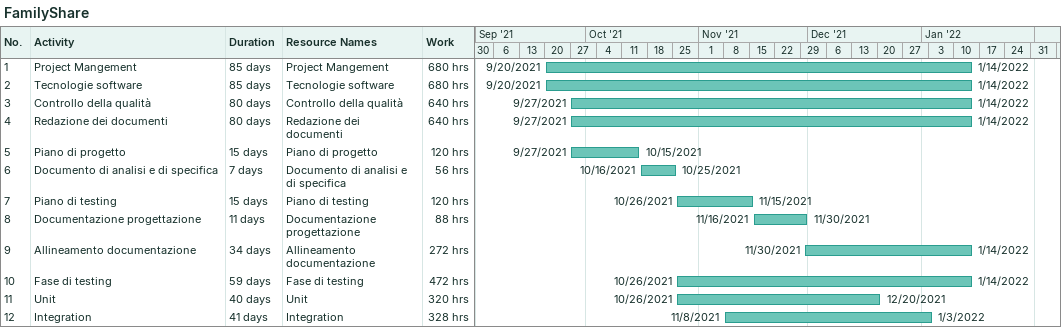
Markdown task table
FamilyShare

| ID | Task | Duration | Start | Finish | Resources | Work (h) |
|---|---|---|---|---|---|---|
| 1 | Project Mangement | 85d | 2021-09-20 | 2022-01-14 | Project Mangement | 680 |
| 2 | Tecnologie software | 85d | 2021-09-20 | 2022-01-14 | Tecnologie software | 680 |
| 3 | Controllo della qualità | 80d | 2021-09-27 | 2022-01-14 | Controllo della qualità | 640 |
| 4 | Redazione dei documenti | 80d | 2021-09-27 | 2022-01-14 | Redazione dei documenti | 640 |
| 5 | Piano di progetto | 15d | 2021-09-27 | 2021-10-15 | Piano di progetto | 120 |
| 6 | Documento di analisi e di specifica | 7d | 2021-10-16 | 2021-10-25 | Documento di analisi e di specifica | 56 |
| 7 | Piano di testing | 15d | 2021-10-26 | 2021-11-15 | Piano di testing | 120 |
| 8 | Documentazione progettazione | 11d | 2021-11-16 | 2021-11-30 | Documentazione progettazione | 88 |
| 9 | Allineamento documentazione | 34d | 2021-11-30 | 2022-01-14 | Allineamento documentazione | 272 |
| 10 | Fase di testing | 59d | 2021-10-26 | 2022-01-14 | Fase di testing | 472 |
| 11 | Unit | 40d | 2021-10-26 | 2021-12-20 | Unit | 320 |
| 12 | Integration | 41d | 2021-11-08 | 2022-01-03 | Integration | 328 |
